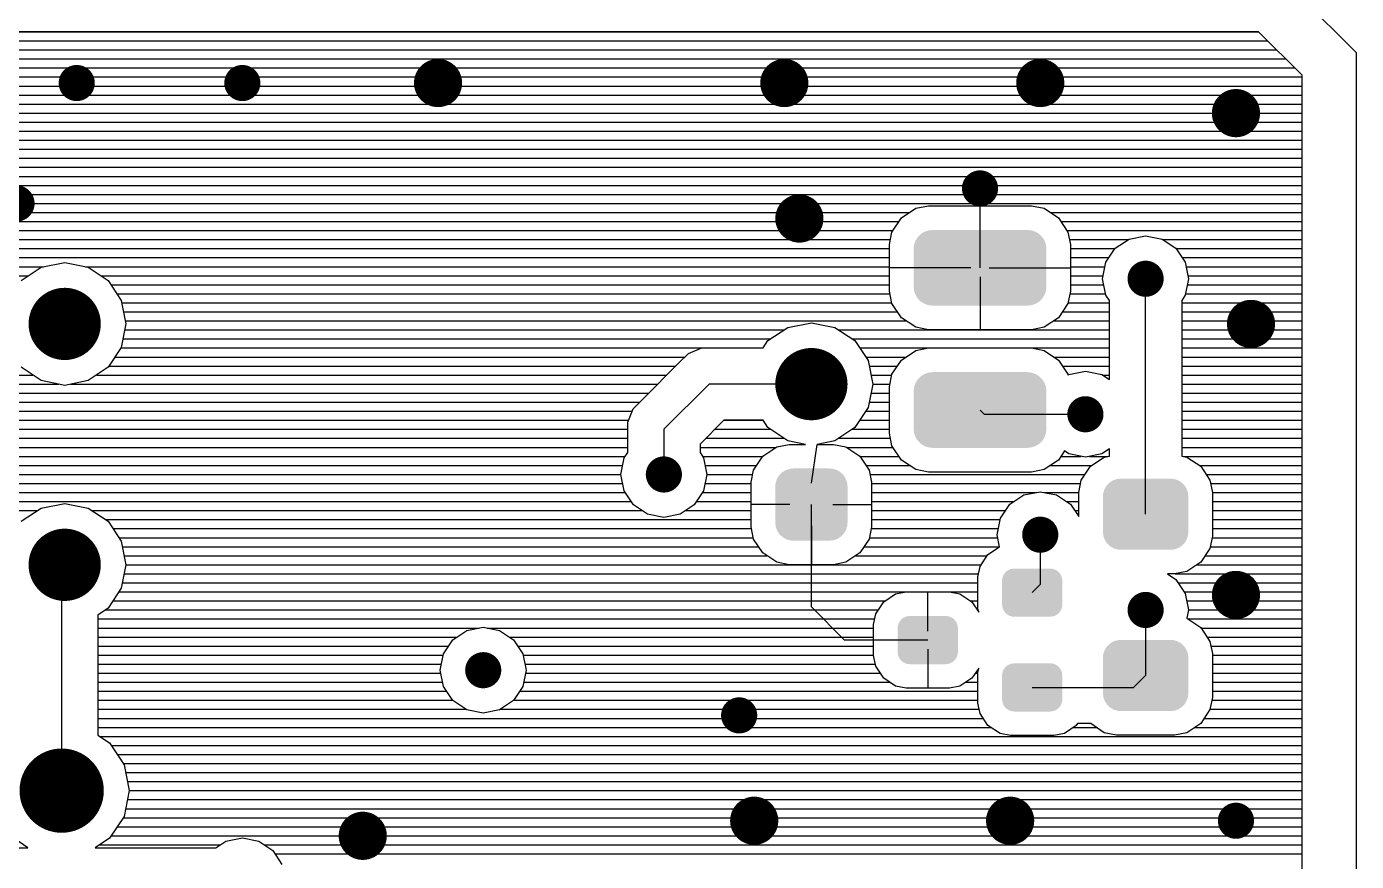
# Model space of a CAD drawing. Extents: x 295 to 953, y 10 to 290.
# Drawn here: x 773.9 to 846.8, y 175.8 to 221.6 of the extents above; entities that cross this region are included whole.
import ezdxf

# ---------------------------------------------------------------- set-up
doc = ezdxf.new("R2010")
doc.units = 0
doc.header["$LTSCALE"] = 5
doc.header["$MEASUREMENT"] = 0
doc.layers.get('0').update_dxf_attribs({"linetype": 'CONTINUOUS', "lineweight": 25})

msp = doc.modelspace()

# ---------------------------------------------------------------- linework, layer by layer
for p, q in [((846.771, 220.118), (842.643, 224.246)), ((763.976, 221.274), (841.408, 221.274)), ((841.408, 221.274), (763.976, 221.274)), ((843.799, 218.89), (841.408, 221.274)), ((764.472, 220.779), (841.904, 220.779)), ((764.967, 220.283), (842.399, 220.283)), ((765.462, 219.788), (842.894, 219.788)), ((846.771, 109.501), (846.771, 220.118)), ((765.958, 219.293), (843.39, 219.293)), ((766.453, 218.798), (843.799, 218.798)), ((843.799, 110.736), (843.799, 218.89)), ((766.948, 218.302), (843.799, 218.302)), ((767.424, 217.807), (843.799, 217.807)), ((767.628, 217.312), (843.799, 217.312)), ((767.688, 216.816), (843.799, 216.816)), ((767.688, 216.321), (843.799, 216.321)), ((767.688, 215.826), (843.799, 215.826)), ((767.688, 215.33), (843.799, 215.33)), ((767.688, 214.835), (843.799, 214.835)), ((767.688, 214.34), (843.799, 214.34)), ((767.688, 213.845), (843.799, 213.845)), ((767.688, 213.349), (843.799, 213.349)), ((767.688, 212.854), (843.799, 212.854)), ((767.688, 212.359), (843.799, 212.359)), ((826.133, 208.337), (826.133, 212.689)), ((767.688, 211.863), (843.799, 211.863)), ((821.827, 211.077), (822.607, 211.599)), ((822.607, 211.599), (823.3, 211.738)), ((823.3, 211.738), (828.96, 211.738)), ((826.133, 208.832), (826.133, 211.738)), ((828.96, 211.738), (829.653, 211.599)), ((829.653, 211.599), (830.432, 211.077)), ((767.688, 211.368), (822.263, 211.368)), ((767.688, 210.873), (821.695, 210.873)), ((821.306, 210.298), (821.827, 211.077)), ((829.997, 211.368), (843.799, 211.368)), ((830.432, 211.077), (830.954, 210.298)), ((830.565, 210.873), (843.799, 210.873)), ((767.688, 210.377), (821.359, 210.377)), ((821.167, 209.611), (821.306, 210.298)), ((830.901, 210.377), (843.799, 210.377)), ((830.954, 210.298), (831.093, 209.611)), ((834.309, 209.915), (835.214, 210.093)), ((835.214, 210.093), (836.112, 209.915)), ((767.688, 209.882), (821.227, 209.882)), ((767.688, 209.387), (821.167, 209.387)), ((821.167, 207.062), (821.167, 209.611)), ((831.033, 209.882), (834.263, 209.882)), ((831.093, 209.611), (831.093, 207.062)), ((831.093, 209.387), (833.536, 209.387)), ((833.034, 208.641), (833.543, 209.407)), ((833.543, 209.407), (834.309, 209.915)), ((836.112, 209.915), (836.878, 209.407)), ((836.158, 209.882), (843.799, 209.882)), ((836.878, 209.407), (837.386, 208.641)), ((836.885, 209.387), (843.799, 209.387)), ((767.879, 208.892), (821.167, 208.892)), ((774.648, 208.37), (775.943, 208.627)), ((775.943, 208.627), (777.231, 208.37)), ((831.093, 208.892), (833.2, 208.892)), ((832.856, 207.736), (833.034, 208.641)), ((837.221, 208.892), (843.799, 208.892)), ((837.386, 208.641), (837.565, 207.736)), ((768.091, 208.396), (774.787, 208.396)), ((768.19, 207.901), (773.948, 207.901)), ((773.559, 207.643), (774.648, 208.37)), ((777.092, 208.396), (821.167, 208.396)), ((777.231, 208.37), (778.32, 207.643)), ((777.931, 207.901), (821.167, 207.901)), ((825.638, 208.337), (821.167, 208.337)), ((826.133, 207.841), (826.133, 204.936)), ((826.629, 208.337), (831.093, 208.337)), ((831.093, 208.396), (832.988, 208.396)), ((831.093, 207.901), (832.889, 207.901)), ((837.433, 208.396), (843.799, 208.396)), ((837.532, 207.901), (843.799, 207.901)), ((778.32, 207.643), (779.047, 206.547)), ((778.479, 207.406), (821.167, 207.406)), ((831.093, 207.406), (832.922, 207.406)), ((833.034, 206.838), (832.856, 207.736)), ((835.214, 194.825), (835.214, 207.736)), ((837.565, 207.736), (837.386, 206.838)), ((837.499, 207.406), (843.799, 207.406)), ((778.809, 206.91), (821.2, 206.91)), ((779.047, 206.547), (779.304, 205.259)), ((779.073, 206.415), (821.299, 206.415)), ((821.306, 206.375), (821.167, 207.062)), ((821.827, 205.596), (821.306, 206.375)), ((830.954, 206.375), (830.432, 205.596)), ((831.093, 207.062), (830.954, 206.375)), ((830.961, 206.415), (833.233, 206.415)), ((831.06, 206.91), (833.021, 206.91)), ((833.233, 206.54), (833.034, 206.838)), ((833.233, 202.208), (833.233, 206.54)), ((837.386, 206.838), (837.195, 206.54)), ((837.195, 206.54), (837.195, 198.015)), ((837.195, 206.415), (843.799, 206.415)), ((837.4, 206.91), (843.799, 206.91)), ((779.172, 205.92), (821.61, 205.92)), ((830.65, 205.92), (833.233, 205.92)), ((837.195, 205.92), (843.799, 205.92)), ((779.304, 205.259), (779.047, 203.972)), ((779.238, 204.929), (815.389, 204.929)), ((779.271, 205.424), (822.078, 205.424)), ((814.504, 204.341), (815.593, 205.068)), ((815.593, 205.068), (816.888, 205.325)), ((816.888, 205.325), (818.175, 205.068)), ((818.175, 205.068), (819.265, 204.341)), ((818.38, 204.929), (833.233, 204.929)), ((822.607, 205.074), (821.827, 205.596)), ((823.3, 204.936), (822.607, 205.074)), ((828.96, 204.936), (823.3, 204.936)), ((829.653, 205.074), (828.96, 204.936)), ((830.432, 205.596), (829.653, 205.074)), ((830.182, 205.424), (833.233, 205.424)), ((837.195, 205.424), (843.799, 205.424)), ((837.195, 204.929), (843.799, 204.929)), ((779.139, 204.434), (814.649, 204.434)), ((814.239, 203.939), (814.504, 204.341)), ((819.12, 204.434), (833.233, 204.434)), ((819.265, 204.341), (819.992, 203.245)), ((837.195, 204.434), (843.799, 204.434)), ((779.047, 203.972), (778.32, 202.882)), ((778.697, 203.443), (809.953, 203.443)), ((779.027, 203.939), (810.878, 203.939)), ((809.59, 203.08), (810.152, 203.641)), ((810.152, 203.641), (810.878, 203.939)), ((810.878, 203.939), (814.239, 203.939)), ((819.529, 203.939), (833.233, 203.939)), ((819.866, 203.443), (822.078, 203.443)), ((821.827, 203.278), (822.607, 203.8)), ((822.607, 203.8), (823.3, 203.939)), ((823.3, 203.939), (828.96, 203.939)), ((828.96, 203.939), (829.653, 203.8)), ((829.653, 203.8), (830.432, 203.278)), ((830.182, 203.443), (833.233, 203.443)), ((837.195, 203.939), (843.799, 203.939)), ((837.195, 203.443), (843.799, 203.443)), ((774.648, 202.149), (773.559, 202.882)), ((778.32, 202.882), (777.231, 202.149)), ((778.367, 202.948), (809.458, 202.948)), ((807.675, 201.165), (809.59, 203.08)), ((819.992, 203.245), (820.249, 201.957)), ((820.051, 202.948), (821.61, 202.948)), ((821.306, 202.499), (821.827, 203.278)), ((830.432, 203.278), (830.954, 202.499)), ((830.65, 202.948), (833.233, 202.948)), ((837.195, 202.948), (843.799, 202.948)), ((767.853, 202.453), (774.199, 202.453)), ((775.943, 201.891), (774.648, 202.149)), ((777.231, 202.149), (775.943, 201.891)), ((777.68, 202.453), (808.963, 202.453)), ((820.15, 202.453), (821.299, 202.453)), ((821.167, 201.805), (821.306, 202.499)), ((830.954, 202.499), (830.961, 202.453)), ((830.961, 202.453), (831.007, 202.486)), ((831.007, 202.486), (831.912, 202.664)), ((831.912, 202.664), (832.81, 202.486)), ((832.81, 202.486), (833.233, 202.208)), ((832.856, 202.453), (833.233, 202.453)), ((837.195, 202.453), (843.799, 202.453)), ((767.853, 201.957), (775.613, 201.957)), ((767.853, 201.462), (807.972, 201.462)), ((776.266, 201.957), (808.468, 201.957)), ((811.274, 201.957), (808.798, 199.481)), ((816.888, 201.957), (811.274, 201.957)), ((820.249, 201.957), (819.992, 200.67)), ((820.15, 201.462), (821.167, 201.462)), ((820.249, 201.957), (821.2, 201.957)), ((821.167, 199.263), (821.167, 201.805)), ((837.195, 201.957), (843.799, 201.957)), ((837.195, 201.462), (843.799, 201.462)), ((767.853, 200.967), (807.477, 200.967)), ((806.817, 199.877), (807.114, 200.604)), ((807.114, 200.604), (807.675, 201.165)), ((819.992, 200.67), (819.265, 199.58)), ((820.051, 200.967), (821.167, 200.967)), ((826.133, 200.537), (826.358, 200.306)), ((837.195, 200.967), (843.799, 200.967)), ((767.853, 200.471), (807.061, 200.471)), ((767.853, 199.976), (806.856, 199.976)), ((806.817, 199.091), (806.817, 199.877)), ((812.093, 199.976), (810.779, 198.662)), ((812.093, 199.976), (814.239, 199.976)), ((814.239, 199.976), (812.093, 199.976)), ((814.504, 199.58), (814.239, 199.976)), ((819.529, 199.976), (821.167, 199.976)), ((819.859, 200.471), (821.167, 200.471)), ((826.358, 200.306), (831.912, 200.306)), ((837.195, 200.471), (843.799, 200.471)), ((837.195, 199.976), (843.799, 199.976)), ((767.853, 199.481), (806.817, 199.481)), ((806.817, 198.2), (806.817, 199.091)), ((808.798, 199.481), (808.798, 197.004)), ((811.598, 199.481), (814.649, 199.481)), ((815.593, 198.847), (814.504, 199.58)), ((819.265, 199.58), (818.175, 198.847)), ((819.12, 199.481), (821.167, 199.481)), ((821.306, 198.576), (821.167, 199.263)), ((837.195, 199.481), (843.799, 199.481)), ((767.853, 198.986), (806.817, 198.986)), ((767.853, 198.49), (806.817, 198.49)), ((810.779, 198.662), (810.779, 198.2)), ((810.779, 198.49), (814.946, 198.49)), ((811.103, 198.986), (815.389, 198.986)), ((814.226, 198.015), (814.992, 198.523)), ((814.992, 198.523), (815.666, 198.655)), ((816.557, 198.655), (815.593, 198.847)), ((815.666, 198.655), (816.557, 198.655)), ((816.888, 196.522), (817.211, 198.655)), ((818.175, 198.847), (817.211, 198.655)), ((817.211, 198.655), (818.103, 198.655)), ((818.103, 198.655), (818.776, 198.523)), ((818.38, 198.986), (821.227, 198.986)), ((818.776, 198.523), (819.542, 198.015)), ((818.823, 198.49), (821.359, 198.49)), ((821.827, 197.797), (821.306, 198.576)), ((833.233, 198.411), (832.81, 198.134)), ((833.233, 198.015), (833.233, 198.411)), ((837.195, 198.986), (843.799, 198.986)), ((837.195, 198.49), (843.799, 198.49)), ((767.945, 197.995), (806.678, 197.995)), ((806.44, 197.004), (806.618, 197.909)), ((806.618, 197.909), (806.817, 198.2)), ((810.779, 198.2), (810.97, 197.909)), ((810.911, 197.995), (814.22, 197.995)), ((810.97, 197.909), (811.149, 197.004)), ((813.718, 197.249), (814.226, 198.015)), ((819.542, 198.015), (820.051, 197.249)), ((819.549, 197.995), (821.695, 197.995)), ((822.607, 197.275), (821.827, 197.797)), ((830.432, 197.797), (829.653, 197.275)), ((830.763, 198.292), (830.432, 197.797)), ((830.565, 197.995), (831.681, 197.995)), ((831.007, 198.134), (830.763, 198.292)), ((831.912, 197.949), (831.007, 198.134)), ((832.81, 198.134), (831.912, 197.949)), ((832.136, 197.995), (833.134, 197.995)), ((832.189, 197.453), (832.949, 197.962)), ((832.949, 197.962), (833.233, 198.015)), ((837.195, 198.015), (837.472, 197.962)), ((837.287, 197.995), (843.799, 197.995)), ((837.472, 197.962), (838.232, 197.453)), ((768.817, 197.5), (806.539, 197.5)), ((769.187, 197.004), (806.44, 197.004)), ((806.618, 196.106), (806.44, 197.004)), ((811.149, 197.004), (810.97, 196.106)), ((811.05, 197.5), (813.883, 197.5)), ((811.149, 197.004), (813.672, 197.004)), ((813.586, 196.575), (813.718, 197.249)), ((819.886, 197.5), (822.263, 197.5)), ((820.051, 197.249), (820.19, 196.575)), ((820.097, 197.004), (831.892, 197.004)), ((823.3, 197.136), (822.607, 197.275)), ((828.96, 197.136), (823.3, 197.136)), ((829.653, 197.275), (828.96, 197.136)), ((829.997, 197.5), (832.262, 197.5)), ((831.681, 196.694), (832.189, 197.453)), ((838.159, 197.5), (843.799, 197.5)), ((838.232, 197.453), (838.74, 196.694)), ((838.529, 197.004), (843.799, 197.004)), ((769.431, 196.509), (806.539, 196.509)), ((811.05, 196.509), (813.586, 196.509)), ((813.586, 194.138), (813.586, 196.575)), ((820.19, 196.575), (820.19, 194.138)), ((820.19, 196.509), (831.648, 196.509)), ((831.549, 196.02), (831.681, 196.694)), ((838.74, 196.694), (838.872, 196.02)), ((838.773, 196.509), (843.799, 196.509)), ((769.53, 196.014), (806.678, 196.014)), ((769.53, 195.518), (807.008, 195.518)), ((774.648, 195.162), (775.943, 195.419)), ((775.943, 195.419), (777.231, 195.162)), ((807.127, 195.34), (806.618, 196.106)), ((810.97, 196.106), (810.462, 195.34)), ((810.581, 195.518), (813.586, 195.518)), ((810.911, 196.014), (813.586, 196.014)), ((820.19, 196.014), (829.204, 196.014)), ((820.19, 195.518), (827.989, 195.518)), ((827.764, 195.373), (828.531, 195.882)), ((828.531, 195.882), (829.435, 196.06)), ((829.435, 196.06), (830.333, 195.882)), ((829.66, 196.014), (831.549, 196.014)), ((830.333, 195.882), (831.099, 195.373)), ((830.875, 195.518), (831.549, 195.518)), ((831.549, 194.693), (831.549, 196.02)), ((838.872, 196.02), (838.872, 193.623)), ((838.872, 196.014), (843.799, 196.014)), ((838.872, 195.518), (843.799, 195.518)), ((769.53, 195.023), (774.444, 195.023)), ((773.559, 194.435), (774.648, 195.162)), ((777.231, 195.162), (778.32, 194.435)), ((777.435, 195.023), (807.602, 195.023)), ((807.893, 194.832), (807.127, 195.34)), ((808.798, 194.647), (807.893, 194.832)), ((809.696, 194.832), (808.798, 194.647)), ((810.462, 195.34), (809.696, 194.832)), ((809.987, 195.023), (813.586, 195.023)), ((815.712, 195.353), (813.586, 195.353)), ((816.888, 189.74), (816.888, 195.353)), ((818.057, 195.353), (820.19, 195.353)), ((820.19, 195.023), (827.533, 195.023)), ((827.256, 194.607), (827.764, 195.373)), ((831.099, 195.373), (831.549, 194.693)), ((831.331, 195.023), (831.549, 195.023)), ((838.872, 195.023), (843.799, 195.023)), ((778.175, 194.528), (813.586, 194.528)), ((778.32, 194.435), (779.047, 193.339)), ((778.584, 194.033), (813.605, 194.033)), ((813.718, 193.465), (813.586, 194.138)), ((816.888, 194.184), (816.888, 192.051)), ((820.19, 194.138), (820.051, 193.465)), ((820.163, 194.033), (827.144, 194.033)), ((820.19, 194.528), (827.243, 194.528)), ((827.078, 193.702), (827.256, 194.607)), ((838.872, 194.528), (843.799, 194.528)), ((838.872, 194.033), (843.799, 194.033)), ((778.921, 193.537), (813.705, 193.537)), ((779.047, 193.339), (779.304, 192.051)), ((814.226, 192.699), (813.718, 193.465)), ((820.051, 193.465), (819.542, 192.699)), ((820.064, 193.537), (827.111, 193.537)), ((827.21, 193.042), (827.078, 193.702)), ((829.435, 193.702), (829.435, 190.968)), ((838.872, 193.623), (838.74, 192.949)), ((838.853, 193.537), (843.799, 193.537)), ((779.106, 193.042), (813.995, 193.042)), ((779.205, 192.547), (814.451, 192.547)), ((814.992, 192.19), (814.226, 192.699)), ((819.542, 192.699), (818.776, 192.19)), ((819.318, 192.547), (826.53, 192.547)), ((819.774, 193.042), (827.21, 193.042)), ((826.133, 191.959), (826.569, 192.613)), ((826.569, 192.613), (827.21, 193.042)), ((838.74, 192.949), (838.232, 192.19)), ((838.47, 192.547), (843.799, 192.547)), ((838.754, 193.042), (843.799, 193.042)), ((775.778, 191.886), (775.943, 192.051)), ((775.778, 179.669), (775.778, 191.886)), ((779.304, 192.051), (779.047, 190.764)), ((779.304, 192.051), (826.193, 192.051)), ((815.666, 192.051), (814.992, 192.19)), ((818.103, 192.051), (815.666, 192.051)), ((818.776, 192.19), (818.103, 192.051)), ((826.021, 191.384), (826.133, 191.959)), ((838.232, 192.19), (837.472, 191.681)), ((838.02, 192.051), (843.799, 192.051)), ((779.106, 191.061), (826.021, 191.061)), ((779.205, 191.556), (826.054, 191.556)), ((826.021, 189.667), (826.021, 191.384)), ((836.799, 191.549), (836.416, 191.549)), ((836.416, 191.549), (836.878, 191.246)), ((837.472, 191.681), (836.799, 191.549)), ((836.832, 191.556), (843.799, 191.556)), ((836.878, 191.246), (837.386, 190.48)), ((836.997, 191.061), (843.799, 191.061)), ((779.047, 190.764), (778.32, 189.674)), ((778.915, 190.565), (822.085, 190.565)), ((820.85, 190.017), (821.504, 190.453)), ((821.504, 190.453), (822.085, 190.565)), ((822.085, 190.565), (824.456, 190.565)), ((823.267, 188.419), (823.267, 190.565)), ((824.456, 190.565), (826.021, 190.565)), ((824.456, 190.565), (825.03, 190.453)), ((825.03, 190.453), (825.691, 190.017)), ((829.435, 190.968), (828.993, 190.526)), ((837.327, 190.565), (843.799, 190.565)), ((837.386, 190.48), (837.565, 189.575)), ((778.32, 189.674), (777.759, 189.297)), ((778.584, 190.07), (820.936, 190.07)), ((818.704, 187.924), (816.888, 189.74)), ((820.414, 189.357), (820.85, 190.017)), ((825.605, 190.07), (826.021, 190.07)), ((825.691, 190.017), (826.061, 189.456)), ((826.061, 189.456), (826.021, 189.667)), ((837.466, 190.07), (843.799, 190.07)), ((777.759, 189.297), (777.759, 182.713)), ((777.759, 189.08), (820.355, 189.08)), ((778.175, 189.575), (820.56, 189.575)), ((820.295, 188.782), (820.414, 189.357)), ((825.981, 189.575), (826.034, 189.575)), ((835.214, 189.575), (835.214, 185.982)), ((837.565, 189.575), (837.479, 189.119)), ((837.479, 189.119), (838.232, 188.611)), ((837.532, 189.08), (843.799, 189.08)), ((837.565, 189.575), (843.799, 189.575)), ((777.759, 188.584), (798.661, 188.584)), ((797.221, 187.944), (797.987, 188.452)), ((797.987, 188.452), (798.892, 188.63)), ((798.892, 188.63), (799.79, 188.452)), ((799.116, 188.584), (820.295, 188.584)), ((799.79, 188.452), (800.556, 187.944)), ((820.295, 187.072), (820.295, 188.782)), ((838.232, 188.611), (838.74, 187.851)), ((838.245, 188.584), (843.799, 188.584)), ((777.759, 188.089), (797.446, 188.089)), ((777.759, 187.594), (796.99, 187.594)), ((796.712, 187.178), (797.221, 187.944)), ((800.331, 188.089), (820.295, 188.089)), ((800.556, 187.944), (801.064, 187.178)), ((800.787, 187.594), (820.295, 187.594)), ((823.267, 187.924), (818.704, 187.924)), ((822.772, 187.924), (820.295, 187.924)), ((823.267, 187.429), (823.267, 185.282)), ((838.582, 188.089), (843.799, 188.089)), ((838.74, 187.851), (838.872, 187.184)), ((838.787, 187.594), (843.799, 187.594)), ((777.759, 187.098), (796.699, 187.098)), ((796.534, 186.273), (796.712, 187.178)), ((801.064, 187.178), (801.243, 186.273)), ((801.078, 187.098), (820.295, 187.098)), ((820.414, 186.491), (820.295, 187.072)), ((838.872, 187.184), (838.872, 184.78)), ((838.872, 187.098), (843.799, 187.098)), ((777.759, 186.603), (796.6, 186.603)), ((777.759, 186.108), (796.567, 186.108)), ((796.712, 185.375), (796.534, 186.273)), ((801.243, 186.273), (801.064, 185.375)), ((801.177, 186.603), (820.388, 186.603)), ((801.21, 186.108), (820.672, 186.108)), ((820.85, 185.837), (820.414, 186.491)), ((826.061, 186.392), (825.691, 185.837)), ((825.869, 186.108), (826.021, 186.108)), ((826.021, 186.18), (826.061, 186.392)), ((826.021, 184.47), (826.021, 186.18)), ((834.553, 185.328), (835.214, 185.982)), ((838.872, 186.603), (843.799, 186.603)), ((838.872, 186.108), (843.799, 186.108)), ((777.759, 185.612), (796.666, 185.612)), ((797.221, 184.609), (796.712, 185.375)), ((801.064, 185.375), (800.556, 184.609)), ((801.111, 185.612), (821.187, 185.612)), ((821.504, 185.401), (820.85, 185.837)), ((822.085, 185.282), (821.504, 185.401)), ((824.456, 185.282), (822.085, 185.282)), ((825.03, 185.401), (824.456, 185.282)), ((825.691, 185.837), (825.03, 185.401)), ((825.354, 185.612), (826.021, 185.612)), ((828.993, 185.328), (834.553, 185.328)), ((838.872, 185.612), (843.799, 185.612)), ((777.759, 185.117), (796.878, 185.117)), ((777.759, 184.622), (797.214, 184.622)), ((797.987, 184.1), (797.221, 184.609)), ((800.556, 184.609), (799.79, 184.1)), ((800.563, 184.622), (826.021, 184.622)), ((800.899, 185.117), (826.021, 185.117)), ((838.872, 184.78), (838.74, 184.113)), ((838.839, 184.622), (843.799, 184.622)), ((838.872, 185.117), (843.799, 185.117)), ((777.759, 184.127), (797.941, 184.127)), ((798.892, 183.915), (797.987, 184.1)), ((799.79, 184.1), (798.892, 183.915)), ((799.836, 184.127), (826.087, 184.127)), ((826.133, 183.895), (826.021, 184.47)), ((826.569, 183.235), (826.133, 183.895)), ((838.74, 184.113), (838.232, 183.354)), ((838.74, 184.127), (843.799, 184.127)), ((777.759, 183.631), (826.305, 183.631)), ((777.759, 183.136), (826.721, 183.136)), ((827.23, 182.799), (826.569, 183.235)), ((831.41, 183.235), (830.756, 182.799)), ((831.258, 183.136), (832.513, 183.136)), ((831.483, 183.347), (831.41, 183.235)), ((832.202, 183.347), (831.483, 183.347)), ((832.949, 182.845), (832.202, 183.347)), ((838.232, 183.354), (837.472, 182.845)), ((837.908, 183.136), (843.799, 183.136)), ((838.417, 183.631), (843.799, 183.631)), ((777.759, 182.713), (778.393, 182.291)), ((777.865, 182.641), (843.799, 182.641)), ((827.804, 182.687), (827.23, 182.799)), ((830.175, 182.687), (827.804, 182.687)), ((830.756, 182.799), (830.175, 182.687)), ((833.622, 182.713), (832.949, 182.845)), ((836.799, 182.713), (833.622, 182.713)), ((837.472, 182.845), (836.799, 182.713)), ((778.393, 182.291), (779.199, 181.089)), ((778.485, 182.145), (843.799, 182.145)), ((778.822, 181.65), (843.799, 181.65)), ((779.152, 181.155), (843.799, 181.155)), ((779.199, 181.089), (779.476, 179.669)), ((779.278, 180.659), (843.799, 180.659)), ((779.377, 180.164), (843.799, 180.164)), ((779.476, 179.669), (779.199, 178.256)), ((779.476, 179.669), (843.799, 179.669)), ((779.278, 178.678), (843.799, 178.678)), ((779.377, 179.174), (843.799, 179.174)), ((779.199, 178.256), (778.393, 177.054)), ((779.152, 178.183), (843.799, 178.183)), ((778.485, 177.192), (843.799, 177.192)), ((778.822, 177.688), (843.799, 177.688)), ((765.66, 176.532), (773.929, 176.532)), ((773.929, 176.532), (773.156, 177.054)), ((778.393, 177.054), (777.62, 176.532)), ((777.62, 176.532), (784.238, 176.532)), ((777.865, 176.697), (784.482, 176.697)), ((784.238, 176.532), (784.779, 176.895)), ((784.779, 176.895), (785.684, 177.073)), ((785.684, 177.073), (786.582, 176.895)), ((786.582, 176.895), (787.348, 176.387)), ((786.879, 176.697), (843.799, 176.697)), ((787.348, 176.387), (787.856, 175.621)), ((787.467, 176.202), (843.799, 176.202))]:
    msp.add_line(p, q)
for points, const_width in [([(795.755, 218.467, 1), (797.076, 218.467, 1)], 1.321), ([(814.741, 218.467, 1), (816.062, 218.467, 1)], 1.321), ([(828.775, 218.467, 1), (830.096, 218.467, 1)], 1.321), ([(776.108, 218.467, 1), (777.099, 218.467, 1)], 0.991), ([(785.188, 218.467, 1), (786.179, 218.467, 1)], 0.991), ([(839.506, 216.816, 1), (840.827, 216.816, 1)], 1.321), ([(825.638, 212.689, 1), (826.629, 212.689, 1)], 0.991), ([(772.806, 211.863, 1), (773.797, 211.863, 1)], 0.991), ([(815.567, 211.038, 1), (816.888, 211.038, 1)], 1.321), ([(834.718, 207.736, 1), (835.709, 207.736, 1)], 0.991), ([(774.952, 205.259, 1), (776.933, 205.259, 1)], 1.981), ([(840.332, 205.259, 1), (841.653, 205.259, 1)], 1.321), ([(815.897, 201.957, 1), (817.878, 201.957, 1)], 1.981), ([(831.416, 200.306, 1), (832.407, 200.306, 1)], 0.991), ([(808.302, 197.004, 1), (809.293, 197.004, 1)], 0.991), ([(828.94, 193.702, 1), (829.931, 193.702, 1)], 0.991), ([(774.952, 192.051, 1), (776.933, 192.051, 1)], 1.981), ([(839.506, 190.4, 1), (840.827, 190.4, 1)], 1.321), ([(834.718, 189.575, 1), (835.709, 189.575, 1)], 0.991), ([(798.396, 186.273, 1), (799.387, 186.273, 1)], 0.991), ([(812.43, 183.796, 1), (813.421, 183.796, 1)], 0.991), ([(774.622, 179.669, 1), (776.933, 179.669, 1)], 2.311), ([(813.09, 178.018, 1), (814.411, 178.018, 1)], 1.321), ([(827.124, 178.018, 1), (828.445, 178.018, 1)], 1.321), ([(839.671, 178.018, 1), (840.662, 178.018, 1)], 0.991), ([(791.627, 177.192, 1), (792.948, 177.192, 1)], 1.321)]:
    msp.add_lwpolyline(points, format="xyb", close=True, dxfattribs=dict(const_width=const_width))
for points in [[(822.597, 209.827), (822.717, 210.019), (829.671, 209.827), (829.548, 210.019)], [(822.717, 210.019), (822.723, 210.024), (829.548, 210.019), (829.545, 210.024)], [(822.723, 210.024), (822.883, 210.185), (829.545, 210.024), (829.383, 210.185)], [(822.883, 210.185), (822.889, 210.189), (829.383, 210.185), (829.379, 210.189)], [(822.889, 210.189), (823.081, 210.309), (829.379, 210.189), (829.184, 210.309)], [(823.081, 210.309), (823.089, 210.312), (829.184, 210.309), (829.18, 210.312)], [(823.089, 210.312), (823.302, 210.386), (829.18, 210.312), (828.962, 210.386)], [(823.302, 210.386), (823.315, 210.388), (828.962, 210.386), (828.958, 210.388)], [(823.315, 210.388), (823.535, 210.412), (828.958, 210.388), (828.732, 210.412)], [(823.535, 210.412), (823.535, 210.417), (828.732, 210.412), (828.732, 210.417)], [(822.491, 209.374), (822.516, 209.6), (829.775, 209.374), (829.749, 209.6)], [(822.494, 209.291), (822.491, 209.374), (829.772, 209.291), (829.775, 209.374)], [(822.494, 207.383), (822.494, 209.291), (829.772, 207.383), (829.772, 209.291)], [(822.516, 209.6), (822.519, 209.606), (829.749, 209.6), (829.749, 209.606)], [(822.519, 209.606), (822.593, 209.821), (829.749, 209.606), (829.673, 209.821)], [(822.593, 209.821), (822.597, 209.827), (829.673, 209.821), (829.671, 209.827)], [(822.491, 207.3), (822.494, 207.383), (829.775, 207.3), (829.772, 207.383)], [(822.517, 207.074), (822.491, 207.3), (829.75, 207.074), (829.775, 207.3)], [(822.518, 207.067), (822.517, 207.074), (829.748, 207.067), (829.75, 207.074)], [(822.594, 206.853), (822.518, 207.067), (829.673, 206.853), (829.748, 207.067)], [(822.596, 206.847), (822.594, 206.853), (829.67, 206.847), (829.673, 206.853)], [(822.718, 206.654), (822.596, 206.847), (829.549, 206.654), (829.67, 206.847)], [(822.722, 206.649), (822.718, 206.654), (829.544, 206.649), (829.549, 206.654)], [(822.884, 206.489), (822.722, 206.649), (829.384, 206.489), (829.544, 206.649)], [(822.888, 206.485), (822.884, 206.489), (829.377, 206.485), (829.384, 206.489)], [(823.082, 206.364), (822.888, 206.485), (829.186, 206.364), (829.377, 206.485)], [(823.087, 206.362), (823.082, 206.364), (829.177, 206.362), (829.186, 206.364)], [(823.304, 206.287), (823.087, 206.362), (828.965, 206.287), (829.177, 206.362)], [(823.309, 206.286), (823.304, 206.287), (828.951, 206.286), (828.965, 206.287)], [(823.535, 206.262), (823.309, 206.286), (828.732, 206.262), (828.951, 206.286)], [(823.535, 206.257), (823.535, 206.262), (828.732, 206.257), (828.732, 206.262)], [(822.519, 201.807), (822.593, 202.021), (829.749, 201.807), (829.673, 202.021)], [(822.593, 202.021), (822.597, 202.027), (829.673, 202.021), (829.671, 202.027)], [(822.597, 202.027), (822.717, 202.22), (829.671, 202.027), (829.548, 202.22)], [(822.717, 202.22), (822.723, 202.225), (829.548, 202.22), (829.545, 202.225)], [(822.723, 202.225), (822.883, 202.385), (829.545, 202.225), (829.383, 202.385)], [(822.883, 202.385), (822.889, 202.39), (829.383, 202.385), (829.379, 202.39)], [(822.889, 202.39), (823.081, 202.51), (829.379, 202.39), (829.184, 202.51)], [(823.081, 202.51), (823.089, 202.513), (829.184, 202.51), (829.18, 202.513)], [(823.089, 202.513), (823.302, 202.587), (829.18, 202.513), (828.962, 202.587)], [(823.302, 202.587), (823.315, 202.588), (828.962, 202.587), (828.958, 202.588)], [(823.315, 202.588), (823.535, 202.612), (828.958, 202.588), (828.732, 202.612)], [(823.535, 202.612), (823.535, 202.618), (828.732, 202.612), (828.732, 202.618)], [(822.491, 201.574), (822.516, 201.8), (829.775, 201.574), (829.749, 201.8)], [(822.494, 201.491), (822.491, 201.574), (829.772, 201.491), (829.775, 201.574)], [(822.494, 199.583), (822.494, 201.491), (829.772, 199.583), (829.772, 201.491)], [(822.516, 201.8), (822.519, 201.807), (829.749, 201.8), (829.749, 201.807)], [(822.491, 199.501), (822.494, 199.583), (829.775, 199.501), (829.772, 199.583)], [(822.517, 199.275), (822.491, 199.501), (829.75, 199.275), (829.775, 199.501)], [(822.518, 199.268), (822.517, 199.275), (829.748, 199.268), (829.75, 199.275)], [(822.594, 199.054), (822.518, 199.268), (829.673, 199.054), (829.748, 199.268)], [(822.596, 199.047), (822.594, 199.054), (829.67, 199.047), (829.673, 199.054)], [(822.718, 198.855), (822.596, 199.047), (829.549, 198.855), (829.67, 199.047)], [(822.722, 198.85), (822.718, 198.855), (829.544, 198.85), (829.549, 198.855)], [(822.884, 198.69), (822.722, 198.85), (829.384, 198.69), (829.544, 198.85)], [(822.888, 198.685), (822.884, 198.69), (829.377, 198.685), (829.384, 198.69)], [(823.082, 198.565), (822.888, 198.685), (829.186, 198.565), (829.377, 198.685)], [(823.087, 198.562), (823.082, 198.565), (829.177, 198.562), (829.186, 198.565)], [(823.304, 198.488), (823.087, 198.562), (828.965, 198.488), (829.177, 198.562)], [(823.309, 198.487), (823.304, 198.488), (828.951, 198.487), (828.965, 198.488)], [(823.535, 198.463), (823.309, 198.487), (828.732, 198.463), (828.951, 198.487)], [(823.535, 198.457), (823.535, 198.463), (828.732, 198.457), (828.732, 198.463)], [(815.015, 196.786), (815.106, 196.941), (818.765, 196.786), (818.664, 196.941)], [(815.106, 196.941), (815.141, 196.977), (818.664, 196.941), (818.64, 196.977)], [(815.141, 196.977), (815.264, 197.106), (818.64, 196.977), (818.505, 197.106)], [(815.264, 197.106), (815.308, 197.135), (818.505, 197.106), (818.475, 197.135)], [(815.308, 197.135), (815.455, 197.231), (818.475, 197.135), (818.312, 197.231)], [(815.455, 197.231), (815.51, 197.25), (818.312, 197.231), (818.278, 197.25)], [(815.51, 197.25), (815.67, 197.308), (818.278, 197.25), (818.091, 197.308)], [(815.67, 197.308), (815.752, 197.318), (818.091, 197.308), (818.06, 197.318)], [(815.752, 197.318), (815.897, 197.335), (818.06, 197.318), (817.878, 197.335)], [(814.906, 196.344), (814.923, 196.526), (818.869, 196.344), (818.848, 196.526)], [(814.906, 194.363), (814.906, 196.344), (818.869, 194.363), (818.869, 196.344)], [(814.923, 196.526), (814.937, 196.571), (818.848, 196.526), (818.843, 196.571)], [(814.937, 196.571), (814.991, 196.744), (818.843, 196.571), (818.78, 196.744)], [(814.991, 196.744), (815.015, 196.786), (818.78, 196.744), (818.765, 196.786)], [(832.904, 196.027), (832.952, 196.187), (837.529, 196.027), (837.47, 196.187)], [(832.952, 196.187), (832.982, 196.24), (837.47, 196.187), (837.451, 196.24)], [(832.982, 196.24), (833.065, 196.383), (837.451, 196.24), (837.357, 196.383)], [(833.065, 196.383), (833.108, 196.429), (837.357, 196.383), (837.326, 196.429)], [(833.108, 196.429), (833.22, 196.548), (837.326, 196.429), (837.2, 196.548)], [(833.22, 196.548), (833.275, 196.584), (837.2, 196.548), (837.162, 196.584)], [(833.275, 196.584), (833.409, 196.673), (837.162, 196.584), (837.008, 196.673)], [(833.409, 196.673), (833.477, 196.697), (837.008, 196.673), (836.965, 196.697)], [(833.477, 196.697), (833.622, 196.75), (836.965, 196.697), (836.788, 196.75)], [(833.622, 196.75), (833.723, 196.762), (836.788, 196.75), (836.748, 196.762)], [(833.723, 196.762), (833.847, 196.776), (836.748, 196.762), (836.581, 196.776)], [(832.873, 195.802), (832.887, 195.97), (837.555, 195.802), (837.535, 195.97)], [(832.873, 193.848), (832.873, 195.802), (837.555, 193.848), (837.555, 195.802)], [(832.887, 195.97), (832.904, 196.027), (837.535, 195.97), (837.529, 196.027)], [(814.928, 194.181), (814.906, 194.363), (818.852, 194.181), (818.869, 194.363)], [(814.933, 194.136), (814.928, 194.181), (818.838, 194.136), (818.852, 194.181)], [(814.995, 193.963), (814.933, 194.136), (818.785, 193.963), (818.838, 194.136)], [(815.01, 193.921), (814.995, 193.963), (818.76, 193.921), (818.785, 193.963)], [(815.111, 193.766), (815.01, 193.921), (818.669, 193.766), (818.76, 193.921)], [(815.135, 193.73), (815.111, 193.766), (818.634, 193.73), (818.669, 193.766)], [(815.27, 193.601), (815.135, 193.73), (818.511, 193.601), (818.634, 193.73)], [(815.3, 193.572), (815.27, 193.601), (818.467, 193.572), (818.511, 193.601)], [(815.464, 193.476), (815.3, 193.572), (818.32, 193.476), (818.467, 193.572)], [(815.497, 193.456), (815.464, 193.476), (818.266, 193.456), (818.32, 193.476)], [(815.685, 193.398), (815.497, 193.456), (818.105, 193.398), (818.266, 193.456)], [(815.715, 193.389), (815.685, 193.398), (818.023, 193.389), (818.105, 193.398)], [(815.897, 193.372), (815.715, 193.389), (817.878, 193.372), (818.023, 193.389)], [(832.892, 193.68), (832.873, 193.848), (837.54, 193.68), (837.555, 193.848)], [(832.899, 193.623), (832.892, 193.68), (837.523, 193.623), (837.54, 193.68)], [(832.957, 193.463), (832.899, 193.623), (837.476, 193.463), (837.523, 193.623)], [(832.977, 193.41), (832.957, 193.463), (837.445, 193.41), (837.476, 193.463)], [(833.071, 193.267), (832.977, 193.41), (837.363, 193.267), (837.445, 193.41)], [(833.101, 193.221), (833.071, 193.267), (837.319, 193.221), (837.363, 193.267)], [(833.227, 193.102), (833.101, 193.221), (837.208, 193.102), (837.319, 193.221)], [(833.266, 193.066), (833.227, 193.102), (837.152, 193.066), (837.208, 193.102)], [(833.419, 192.977), (833.266, 193.066), (837.019, 192.977), (837.152, 193.066)], [(833.462, 192.953), (833.419, 192.977), (836.95, 192.953), (837.019, 192.977)], [(833.64, 192.9), (833.462, 192.953), (836.806, 192.9), (836.95, 192.953)], [(833.679, 192.888), (833.64, 192.9), (836.705, 192.888), (836.806, 192.9)], [(833.847, 192.874), (833.679, 192.888), (836.581, 192.874), (836.705, 192.888)], [(827.648, 191.744), (827.738, 191.784), (830.326, 191.744), (830.264, 191.784)], [(827.738, 191.784), (827.818, 191.82), (830.264, 191.784), (830.146, 191.82)], [(827.818, 191.82), (827.946, 191.839), (830.146, 191.82), (830.086, 191.839)], [(827.946, 191.839), (828.002, 191.847), (830.086, 191.839), (829.983, 191.847)], [(827.342, 191.186), (827.35, 191.288), (830.644, 191.186), (830.629, 191.288)], [(827.342, 189.865), (827.342, 191.186), (830.644, 189.865), (830.644, 191.186)], [(827.35, 191.288), (827.375, 191.371), (830.629, 191.288), (830.618, 191.371)], [(827.375, 191.371), (827.404, 191.467), (830.618, 191.371), (830.574, 191.467)], [(827.404, 191.467), (827.453, 191.54), (830.574, 191.467), (830.541, 191.54)], [(827.453, 191.54), (827.506, 191.622), (830.541, 191.54), (830.471, 191.622)], [(827.506, 191.622), (827.576, 191.682), (830.471, 191.622), (830.42, 191.682)], [(827.576, 191.682), (827.648, 191.744), (830.42, 191.682), (830.326, 191.744)], [(827.356, 189.763), (827.342, 189.865), (830.636, 189.763), (830.644, 189.865)], [(827.368, 189.681), (827.356, 189.763), (830.611, 189.681), (830.636, 189.763)], [(827.411, 189.585), (827.368, 189.681), (830.581, 189.585), (830.611, 189.681)], [(827.445, 189.511), (827.411, 189.585), (830.533, 189.511), (830.581, 189.585)], [(821.649, 188.769), (821.679, 188.865), (824.892, 188.769), (824.848, 188.865)], [(821.679, 188.865), (821.727, 188.938), (824.848, 188.865), (824.815, 188.938)], [(821.727, 188.938), (821.781, 189.02), (824.815, 188.938), (824.745, 189.02)], [(821.781, 189.02), (821.85, 189.08), (824.745, 189.02), (824.694, 189.08)], [(821.85, 189.08), (821.922, 189.142), (824.694, 189.08), (824.6, 189.142)], [(821.922, 189.142), (822.012, 189.182), (824.6, 189.142), (824.538, 189.182)], [(822.012, 189.182), (822.092, 189.218), (824.538, 189.182), (824.42, 189.218)], [(822.092, 189.218), (822.221, 189.237), (824.42, 189.218), (824.36, 189.237)], [(822.221, 189.237), (822.277, 189.245), (824.36, 189.237), (824.258, 189.245)], [(827.515, 189.429), (827.445, 189.511), (830.479, 189.429), (830.533, 189.511)], [(827.566, 189.37), (827.515, 189.429), (830.41, 189.37), (830.479, 189.429)], [(827.66, 189.308), (827.566, 189.37), (830.338, 189.308), (830.41, 189.37)], [(827.722, 189.267), (827.66, 189.308), (830.248, 189.267), (830.338, 189.308)], [(827.84, 189.231), (827.722, 189.267), (830.168, 189.231), (830.248, 189.267)], [(827.9, 189.213), (827.84, 189.231), (830.039, 189.213), (830.168, 189.231)], [(828.002, 189.205), (827.9, 189.213), (829.983, 189.205), (830.039, 189.213)], [(821.616, 188.584), (821.624, 188.686), (824.918, 188.584), (824.904, 188.686)], [(821.616, 187.263), (821.616, 188.584), (824.918, 187.263), (824.918, 188.584)], [(821.624, 188.686), (821.649, 188.769), (824.904, 188.686), (824.892, 188.769)], [(832.952, 187.344), (832.982, 187.397), (837.47, 187.344), (837.451, 187.397)], [(832.982, 187.397), (833.065, 187.54), (837.451, 187.397), (837.357, 187.54)], [(833.065, 187.54), (833.108, 187.586), (837.357, 187.54), (837.326, 187.586)], [(833.108, 187.586), (833.22, 187.705), (837.326, 187.586), (837.2, 187.705)], [(833.22, 187.705), (833.275, 187.742), (837.2, 187.705), (837.162, 187.742)], [(833.275, 187.742), (833.409, 187.83), (837.162, 187.742), (837.008, 187.83)], [(833.409, 187.83), (833.477, 187.855), (837.008, 187.83), (836.965, 187.855)], [(833.477, 187.855), (833.622, 187.907), (836.965, 187.855), (836.788, 187.907)], [(833.622, 187.907), (833.723, 187.919), (836.788, 187.907), (836.748, 187.919)], [(833.723, 187.919), (833.847, 187.934), (836.748, 187.919), (836.581, 187.934)], [(821.631, 187.161), (821.616, 187.263), (824.91, 187.161), (824.918, 187.263)], [(821.642, 187.079), (821.631, 187.161), (824.885, 187.079), (824.91, 187.161)], [(821.686, 186.983), (821.642, 187.079), (824.856, 186.983), (824.885, 187.079)], [(821.719, 186.909), (821.686, 186.983), (824.807, 186.909), (824.856, 186.983)], [(821.789, 186.827), (821.719, 186.909), (824.754, 186.827), (824.807, 186.909)], [(821.84, 186.768), (821.789, 186.827), (824.684, 186.768), (824.754, 186.827)], [(821.934, 186.706), (821.84, 186.768), (824.612, 186.706), (824.684, 186.768)], [(821.996, 186.665), (821.934, 186.706), (824.522, 186.665), (824.612, 186.706)], [(832.873, 186.96), (832.887, 187.127), (837.555, 186.96), (837.535, 187.127)], [(832.873, 185.005), (832.873, 186.96), (837.555, 185.005), (837.555, 186.96)], [(832.887, 187.127), (832.904, 187.185), (837.535, 187.127), (837.529, 187.185)], [(832.904, 187.185), (832.952, 187.344), (837.529, 187.185), (837.47, 187.344)], [(822.114, 186.629), (821.996, 186.665), (824.442, 186.629), (824.522, 186.665)], [(822.174, 186.611), (822.114, 186.629), (824.314, 186.611), (824.442, 186.629)], [(822.277, 186.603), (822.174, 186.611), (824.258, 186.603), (824.314, 186.611)], [(827.342, 185.989), (827.35, 186.091), (830.644, 185.989), (830.629, 186.091)], [(827.342, 184.668), (827.342, 185.989), (830.644, 184.668), (830.644, 185.989)], [(827.35, 186.091), (827.375, 186.173), (830.629, 186.091), (830.618, 186.173)], [(827.375, 186.173), (827.404, 186.269), (830.618, 186.173), (830.574, 186.269)], [(827.404, 186.269), (827.453, 186.343), (830.574, 186.269), (830.541, 186.343)], [(827.453, 186.343), (827.506, 186.425), (830.541, 186.343), (830.471, 186.425)], [(827.506, 186.425), (827.576, 186.485), (830.471, 186.425), (830.42, 186.485)], [(827.576, 186.485), (827.648, 186.546), (830.42, 186.485), (830.326, 186.546)], [(827.648, 186.546), (827.738, 186.587), (830.326, 186.546), (830.264, 186.587)], [(827.738, 186.587), (827.818, 186.623), (830.264, 186.587), (830.146, 186.623)], [(827.818, 186.623), (827.946, 186.641), (830.146, 186.623), (830.086, 186.641)], [(827.946, 186.641), (828.002, 186.649), (830.086, 186.641), (829.983, 186.649)], [(827.356, 184.566), (827.342, 184.668), (830.636, 184.566), (830.644, 184.668)], [(827.368, 184.484), (827.356, 184.566), (830.611, 184.484), (830.636, 184.566)], [(827.411, 184.388), (827.368, 184.484), (830.581, 184.388), (830.611, 184.484)], [(832.892, 184.837), (832.873, 185.005), (837.54, 184.837), (837.555, 185.005)], [(832.899, 184.78), (832.892, 184.837), (837.523, 184.78), (837.54, 184.837)], [(832.957, 184.62), (832.899, 184.78), (837.476, 184.62), (837.523, 184.78)], [(832.977, 184.567), (832.957, 184.62), (837.445, 184.567), (837.476, 184.62)], [(833.071, 184.424), (832.977, 184.567), (837.363, 184.424), (837.445, 184.567)], [(827.445, 184.314), (827.411, 184.388), (830.533, 184.314), (830.581, 184.388)], [(827.515, 184.232), (827.445, 184.314), (830.479, 184.232), (830.533, 184.314)], [(827.566, 184.172), (827.515, 184.232), (830.41, 184.172), (830.479, 184.232)], [(827.66, 184.111), (827.566, 184.172), (830.338, 184.111), (830.41, 184.172)], [(827.722, 184.07), (827.66, 184.111), (830.248, 184.07), (830.338, 184.111)], [(827.84, 184.034), (827.722, 184.07), (830.168, 184.034), (830.248, 184.07)], [(827.9, 184.016), (827.84, 184.034), (830.039, 184.016), (830.168, 184.034)], [(828.002, 184.008), (827.9, 184.016), (829.983, 184.008), (830.039, 184.016)], [(833.101, 184.378), (833.071, 184.424), (837.319, 184.378), (837.363, 184.424)], [(833.227, 184.259), (833.101, 184.378), (837.208, 184.259), (837.319, 184.378)], [(833.266, 184.223), (833.227, 184.259), (837.152, 184.223), (837.208, 184.259)], [(833.419, 184.135), (833.266, 184.223), (837.019, 184.135), (837.152, 184.223)], [(833.462, 184.11), (833.419, 184.135), (836.95, 184.11), (837.019, 184.135)], [(833.64, 184.057), (833.462, 184.11), (836.806, 184.057), (836.95, 184.11)], [(833.679, 184.045), (833.64, 184.057), (836.705, 184.045), (836.806, 184.057)], [(833.847, 184.031), (833.679, 184.045), (836.581, 184.031), (836.705, 184.045)]]:
    msp.add_solid(points)

doc.saveas('drawing.dxf')
